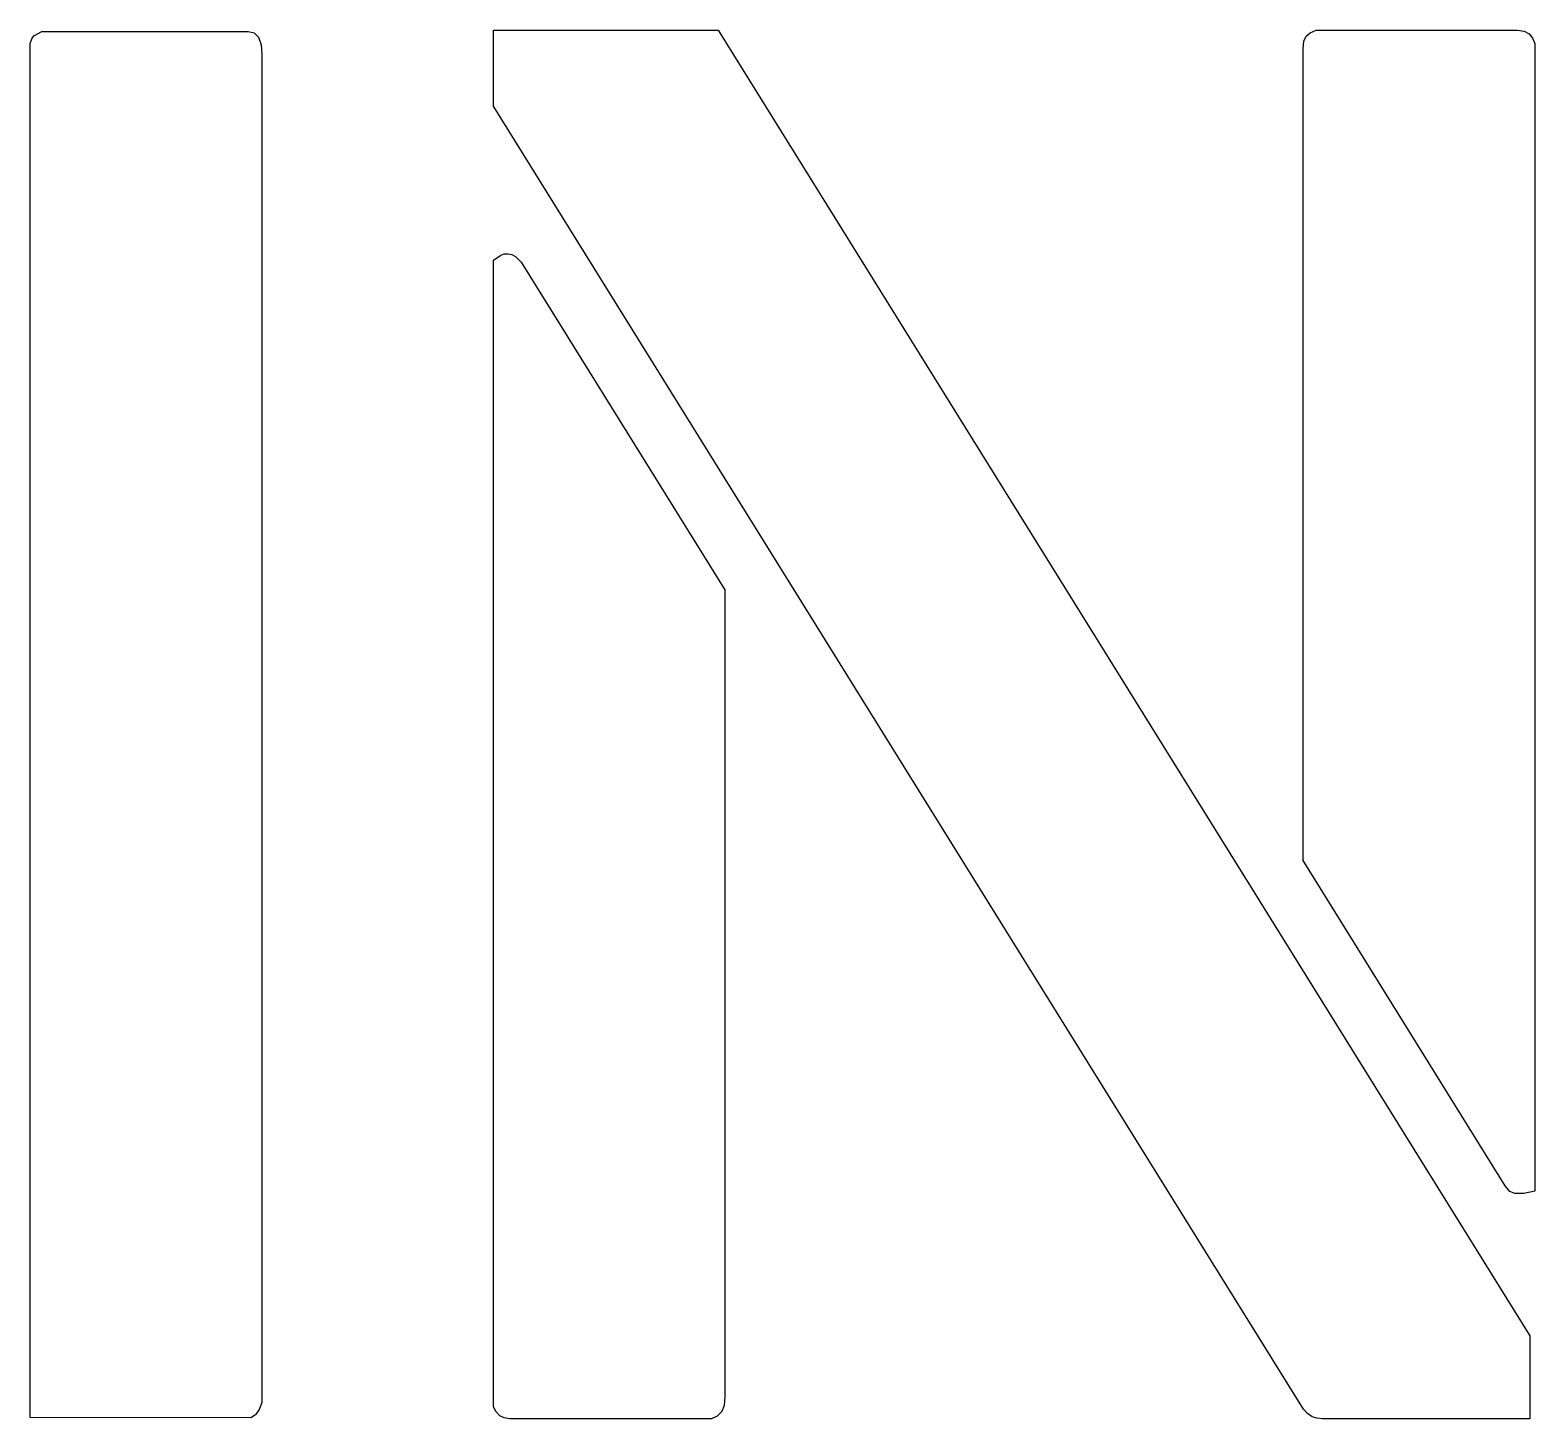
# Model space of a CAD drawing. Header units: inches. Extents: x 3 to 16, y 3 to 15.
import ezdxf

# ---------------------------------------------------------------- set-up
doc = ezdxf.new("R2010")
doc.units = ezdxf.units.IN
doc.header["$MEASUREMENT"] = 0
doc.layers.add('CUT', color=1, linetype='Continuous')

msp = doc.modelspace()

# ---------------------------------------------------------------- linework, layer by layer
at = {"layer": 'CUT'}
for points in [[(3, 3.013), (3, 3.124), (3, 14.884), (3.015, 14.924), (3.033, 14.949), (3.101, 14.988), (4.884, 14.988), (4.936, 14.977), (4.973, 14.938), (4.995, 14.874), (5.001, 14.787), (5.001, 3.143), (4.979, 3.081), (4.947, 3.035), (4.907, 3.01)], [(14, 3.083), (7.002, 14.342), (7.002, 15), (8.943, 15), (15.956, 3.718), (15.956, 3), (14.166, 3), (14.116, 3.005), (14.076, 3.018), (14.036, 3.046)], [(16, 14.883), (16, 4.967), (15.903, 4.947), (15.826, 4.948), (15.782, 4.966), (15.743, 5.015), (13.999, 7.825), (13.999, 14.84), (14.005, 14.904), (14.024, 14.947), (14.058, 14.977), (14.109, 15), (15.849, 15), (15.906, 14.99), (15.949, 14.967), (15.98, 14.93)], [(7.095, 3.008), (7.059, 3.026), (7.025, 3.06), (7.002, 3.104), (7.002, 13.012), (7.066, 13.056), (7.096, 13.066), (7.129, 13.067), (7.162, 13.06), (7.193, 13.044), (7.243, 12.994), (9.003, 10.163), (9.003, 3.197), (8.996, 3.117), (8.975, 3.064), (8.937, 3.024), (8.886, 3), (7.144, 3)]]:
    msp.add_lwpolyline(points, close=True, dxfattribs=at)

doc.saveas('drawing.dxf')
